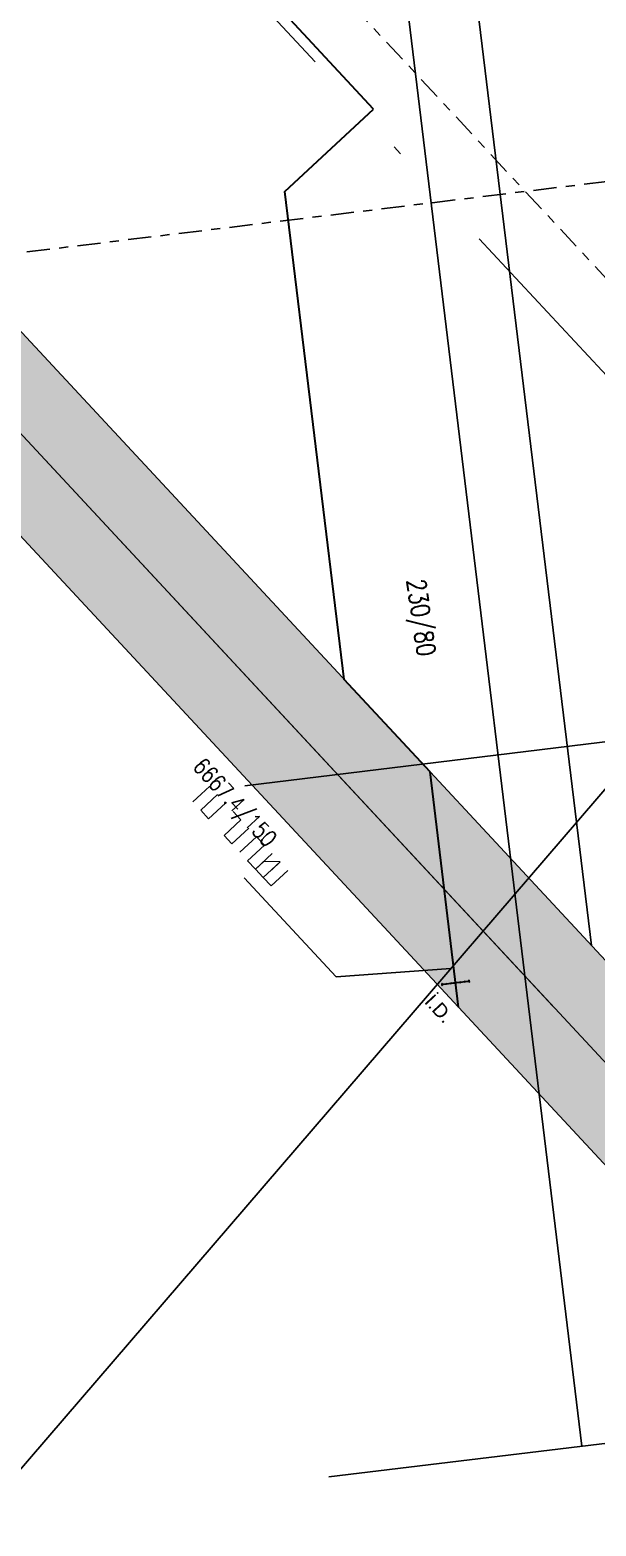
# Model space of a CAD drawing. Header units: inches. Extents: x 400392 to 401495, y 4543971 to 4544133.
# Drawn here: x 400436.44 to 400442.54, y 4544037.14 to 4544053.25 of the extents above; entities that cross this region are included whole.
import ezdxf
from ezdxf.enums import TextEntityAlignment as Align

# ---------------------------------------------------------------- set-up
doc = ezdxf.new("R2010")
doc.units = ezdxf.units.IN
doc.header["$MEASUREMENT"] = 0
for name, pattern in [('ACAD_ISO05W100', [33, 24, -3, 0, -3, 0, -3]), ('AKS', [3, 2.5, -0.25, 0, -0.25]), ('CENTER', [2, 1.25, -0.25, 0.25, -0.25]), ('CONTINU', [0]), ('DASHDOT2', [0.5, 0.25, -0.125, 0, -0.125])]:
    doc.linetypes.add(name, pattern=pattern)
for name, color, linetype in [('aks prota', 2, 'AKS'), ('iderzi_PROTA', 3, 'Continuous'), ('kiriş boyutu prota', 6, 'Continuous'), ('kiriş prota', 6, 'Continuous'), ('kolon tarama prota', 252, 'Continuous'), ('lperde prota', 4, 'Continuous'), ('not çizgisi prota', 4, 'Continuous'), ('perde prota', 1, 'Continuous'), ('PRT-AL-TUNEL_EKSENI', 14, 'DASHDOT2'), ('skesit prota', 7, 'Continuous'), ('st-s_level (kot)', 6, 'Continuous'), ('st_s_su tutucu', 2, 'Continuous'), ('st_s_ölçü', 4, 'Continuous')]:
    doc.layers.add(name, color=color, linetype=linetype)
doc.styles.add('OLCU', font='romanstw.shx')
doc.styles.add('text25_PROTA', font='Arial.ttf', dxfattribs={"height": 25})
doc.styles.add('TKIRIS', font='romanstw.shx')
doc.styles.add('tkolon', font='romanstw.shx')
doc.dimstyles.new('1-50', dxfattribs={"dimtxt": 10, "dimasz": 4, "dimexe": 4, "dimexo": 8, "dimgap": 4, "dimtad": 1, "dimdec": 1, "dimrnd": 0.05, "dimzin": 9, "dimdsep": 46, "dimtxsty": 'OLCU', "dimblk1": 'OBLIQUE', "dimblk2": 'OBLIQUE', "dimsah": 1, "dimcen": 2, "dimdle": 4, "dimclrd": 4, "dimclre": 4, "dimclrt": 3, "dimadec": 1, "dimazin": 0, "dimtfac": 1, "dimtdec": 1, "dimtix": 1, "dimtmove": 2, "dimatfit": 3, "dimldrblk": 'OBLIQUE', "dimfxl": 1, "dimtvp": 1, "dimtolj": 1, "dimtzin": 1, "dimarcsym": 0})

# ---------------------------------------------------------------- blocks, each defined once
blk = doc.blocks.new('_Oblique')
at = {"layer": 'st_s_ölçü', "lineweight": -2}
blk.add_line((-0.5, -0.5), (0.5, 0.5), dxfattribs=at)
blk = doc.blocks.new('D')
at = {"layer": 'st_s_su tutucu', "linetype": 'CONTINU', "ltscale": 0.2}
for p, q in [((-39987.83090962706, 52508.18991963421), (-39992.63090966878, 52508.18991966914)), ((-39992.63090966878, 52508.18991966914), (-39992.63090980848, 52507.38991968935)), ((-39992.63090980848, 52507.38991968935), (-39990.63090962501, 52506.05655179494)), ((-39990.63090962501, 52506.05655179494), (-39990.6309096902, 52498.50671976196)), ((-39989.83090974534, 52506.05655187643), (-39987.83090964103, 52507.38991968935)), ((-39989.83090955907, 52498.50671965136), (-39989.83090974534, 52506.05655187643)), ((-39987.83090964103, 52507.38991968935), (-39987.83090962706, 52508.18991963421)), ((-39990.63090992199, 52478.65671955824), (-39991.93117670823, 52478.6567195757)), ((-39991.93117670823, 52478.6567195757), (-39991.93117659182, 52477.72311959402)), ((-39991.93117659182, 52477.72311959402), (-39990.63090987367, 52477.72311951835)), ((-39990.6309096902, 52498.50671976196), (-39991.53117650332, 52498.50671977942)), ((-39991.53117650332, 52498.50671977942), (-39991.53117639622, 52497.87311976865)), ((-39991.53117639622, 52497.87311976865), (-39990.63090970417, 52497.87311978029)), ((-39990.63090980196, 52488.50671968629), (-39991.53117661508, 52488.50671963972)), ((-39991.53117661508, 52488.50671963972), (-39991.53117662905, 52487.87311965806)), ((-39991.53117662905, 52487.87311965806), (-39990.630909937, 52487.87311964059)), ((-39990.63090970417, 52497.87311978029), (-39990.63090980196, 52488.50671968629)), ((-39990.630909937, 52487.87311964059), (-39990.63090992199, 52478.65671955824)), ((-39990.630909937, 52468.50671965136), (-39990.63090992199, 52477.72311973372)), ((-39988.9306429881, 52498.50671966883), (-39989.83090955907, 52498.50671965136)), ((-39989.83090992229, 52488.50671961062), (-39989.83090981984, 52497.87311973373)), ((-39989.83090981984, 52497.87311973373), (-39988.93064300207, 52497.87311962313)), ((-39988.93064335132, 52488.50671965136), (-39989.83090992229, 52488.50671961062)), ((-39989.83091007002, 52478.65671960481), (-39989.8309099316, 52487.87311978029)), ((-39989.8309099316, 52487.87311978029), (-39988.93064311383, 52487.87311964059)), ((-39988.53064343977, 52478.65671965137), (-39989.83091007002, 52478.65671960481)), ((-39989.83090998934, 52477.72311965805), (-39988.53064344908, 52477.72311964058)), ((-39989.83091007002, 52477.72311968715), (-39989.8309099316, 52468.50671951166)), ((-39988.93064300207, 52497.87311962313), (-39988.9306429881, 52498.50671966883)), ((-39988.93064311383, 52487.87311964059), (-39988.93064335132, 52488.50671965136)), ((-39988.53064344908, 52477.72311964058), (-39988.53064343977, 52478.65671965137)), ((-39992.63090980848, 52448.98991960261), (-39990.63090962501, 52450.32328749701)), ((-39992.63090966878, 52448.18991962282), (-39992.63090980848, 52448.98991960261)), ((-39987.83090962706, 52448.18991965774), (-39992.63090966878, 52448.18991962282)), ((-39991.53117661508, 52467.87311965223), (-39991.53117662905, 52468.5067196339)), ((-39991.53117662905, 52468.5067196339), (-39990.630909937, 52468.50671965136)), ((-39990.63090980196, 52467.87311960567), (-39991.53117661508, 52467.87311965223)), ((-39991.53117650332, 52457.87311951254), (-39991.53117639622, 52458.50671952331)), ((-39991.53117639622, 52458.50671952331), (-39990.63090970417, 52458.50671951166)), ((-39990.6309096902, 52457.87311953), (-39991.53117650332, 52457.87311951254)), ((-39990.63090970417, 52458.50671951166), (-39990.63090980196, 52467.87311960567)), ((-39990.63090962501, 52450.32328749701), (-39990.6309096902, 52457.87311953)), ((-39989.8309099316, 52468.50671951166), (-39988.93064311383, 52468.50671965136)), ((-39988.93064335132, 52467.87311964059), (-39989.83090992229, 52467.87311968134)), ((-39989.83090992229, 52467.87311968134), (-39989.83090981984, 52458.50671955823)), ((-39989.83090981984, 52458.50671955823), (-39988.93064300207, 52458.50671966883)), ((-39988.9306429881, 52457.87311962313), (-39989.83090955907, 52457.87311964059)), ((-39989.83090955907, 52457.87311964059), (-39989.83090974534, 52450.32328741552)), ((-39989.83090974534, 52450.32328741552), (-39987.83090964103, 52448.98991960261)), ((-39988.93064311383, 52468.50671965136), (-39988.93064335132, 52467.87311964059)), ((-39988.93064300207, 52458.50671966883), (-39988.9306429881, 52457.87311962313)), ((-39987.83090964103, 52448.98991960261), (-39987.83090962706, 52448.18991965774))]:
    blk.add_line(p, q, dxfattribs=at)
blk = doc.blocks.new('A$C1a5ef8c2')
at = {"layer": 'kolon tarama prota'}
h = blk.add_hatch(color=256, dxfattribs=at)
h.dxf.hatch_style = 1
h.paths.add_polyline_path([(49.46698631503386, 68.10996946133673), (49.15934189473046, 70.64331035502255), (5.917851615755353, 117.1376346405596), (24.15107000578428, 134.0952213536948), (39.01822296989849, 118.1096892496571), (43.33150017360458, 118.633485974744), (43.15067132003605, 120.1225463924929), (39.59610829496523, 119.6908865701407), (24.43222356081242, 135.99547204189), (4.002231871243566, 116.9948025923222)])
h = blk.add_hatch(color=256, dxfattribs=at)
h.dxf.hatch_style = 1
h.paths.add_polyline_path([(82.33817647589603, 34.96860339213163), (49.15934189473046, 70.64331035502255), (49.46698631503386, 68.10996946133673), (80.55876224674284, 34.67931979056448), (80.3390849167481, 34.47501151636243), (81.0201124958694, 33.7427537497133)])
at = {"layer": 'aks prota', "ltscale": 10}
for p, q in [((50.79683609411586, 63.38048823177814), (43.485778967035, 123.5844080224633)), ((50.79683609394124, 63.38048823084682), (43.4857789662783, 123.584408021532)), ((50.79683609481435, 63.38048823177814), (43.48577896726783, 123.5844080224633)), ((50.79683609411586, 63.38048823177814), (43.48577896750066, 123.5844080224633)), ((50.79683609446511, 63.38048823177814), (43.48577896715142, 123.5844080224633)), ((50.79683609411586, 63.38048823177814), (43.48577896656934, 123.584408021532)), ((50.79683609423228, 63.3804882299155), (43.48577896651113, 123.5844080224633)), ((113.8360783813405, 0), (0.8405137895606458, 121.4956373823807)), ((113.8360783797107, 2.793967723846436e-09), (0.8405137920635752, 121.495637383312)), ((113.8360783794196, 1.862645149230957e-09), (0.8405137920053676, 121.495637383312)), ((111.9793601698475, 1.99638953525573), (0.840513791074045, 121.495637383312)), ((113.8360783815151, 9.313225746154785e-10), (0.8405137899680994, 121.495637383312)), ((101.2901618873002, 13.48968100361526), (17.24272194842342, 103.8595758117735)), ((101.290161887242, 13.48968100361526), (17.24272194877267, 103.8595758108422)), ((47.16274772968609, 70.49427075311542), (93.52216359053273, 76.12407590448856)), ((47.16274772945326, 70.4942707521841), (93.52216359163867, 76.12407590355724)), ((47.16274773038458, 70.49427075311542), (93.52216359140584, 76.12407590448856)), ((47.16274773015175, 70.49427075311542), (93.52216359099839, 76.12407590448856)), ((47.16274773020996, 70.49427075311542), (93.52216359094018, 76.12407590448856)), ((47.16274772968609, 70.4942707521841), (93.52216359099839, 76.12407590448856)), ((47.16274772968609, 70.49427075125277), (93.52216359123122, 76.12407590355724)), ((48.06689199584071, 63.04896866716444), (94.42630785622168, 68.67877381853759)), ((48.06689199659741, 63.04896866623312), (94.42630785779329, 68.67877381760627)), ((48.06689199700486, 63.04896866716444), (94.4263078570948, 68.67877381853759)), ((48.06689199630637, 63.04896866809577), (94.42630785761867, 68.67877381853759)), ((48.06689199636457, 63.04896866716444), (94.42630785703659, 68.67877381853759)), ((48.06689199677203, 63.04896866716444), (94.426307857153, 68.67877381853759)), ((48.06689199589891, 63.0489686653018), (94.42630785738584, 68.67877381667495))]:
    blk.add_line(p, q, dxfattribs=at)
at = {"layer": 'iderzi_PROTA', "linetype": 'ACAD_ISO05W100', "lineweight": 30, "ltscale": 2}
blk.add_lwpolyline([(49.46698631503386, 68.10996946133673), (49.15934189473046, 70.64331035502255), (48.23293681739597, 71.63940410409123), (47.59582114138175, 76.89459313079715), (48.54864273051498, 77.78074688371271), (47.32903002074454, 79.09503590781242), (46.55285629921127, 85.4840705646202), (47.50837869208772, 86.37274273950607), (46.28510709677357, 87.68803473934531), (45.58394649450202, 93.459602705203), (46.53946899727453, 94.34827498253435), (45.31538117263699, 95.66444431338459), (44.85306093009422, 99.47148484084755), (45.80905992269982, 100.3606002712622), (44.58529756084317, 101.6764196576551), (43.79508162901038, 108.1835629846901), (44.75108062155778, 109.0726784160361), (43.52731825975934, 110.3884978024289), (43.02005272218958, 114.5656253639609), (43.81468784582103, 114.6621601190418), (43.15157490689307, 120.1226561227813)], dxfattribs=at)
at = {"layer": 'kiriş prota'}
blk.add_line((47.66752704198007, 95.37416345998645), (50.89779345574789, 68.7740840613842), dxfattribs=at)
at = {"layer": 'perde prota'}
blk.add_lwpolyline([(49.46698631503386, 68.10996946133673), (49.15934189473046, 70.64331035502255), (5.917851615755353, 117.1376346405596), (24.15107000578428, 134.0952213536948), (39.01822296989849, 118.1096892496571), (43.33150017360458, 118.633485974744), (43.15067132003605, 120.1225463924929), (39.59610829496523, 119.6908865701407), (24.43222356081242, 135.99547204189), (4.002231871243566, 116.9948025923222)], close=True, dxfattribs=at)
blk.add_lwpolyline([(82.33817647589603, 34.96860339213163), (81.0201124958694, 33.7427537497133), (80.3390849167481, 34.47501151636243), (80.55876224674284, 34.67931979056448), (49.46698631503386, 68.10996946133673), (49.15934189473046, 70.64331035502255), (82.33817647589603, 34.96860339213163)], dxfattribs=at)
at = {"layer": 'PRT-AL-TUNEL_EKSENI', "ltscale": 10}
blk.add_line((4.538415511138737, 124.934826657176), (117.533980102744, 3.439189274795353), dxfattribs=at)
at = {"layer": 'skesit prota', "linetype": 'CENTER', "ltscale": 0.2}
for points in [[(98.568870913703, 82.77085532899946), (33.680871330027, 74.89097186829895)], [(46.81800741900224, 80.51629749406129), (100.5956440005102, 22.69324703048915)]]:
    blk.add_lwpolyline(points, dxfattribs=at)
at = {"layer": 'st_s_ölçü', "color": 6, "lineweight": 0}
for points in [[(46.69395381689537, 70.4046234767884), (46.78457776189316, 70.48890719376504), (46.69395381689537, 70.4046234767884), (46.60332987003494, 70.32033975794911)], [(46.86886147980113, 70.39828324690461), (46.68761358794291, 70.22971581295133), (46.77189730491955, 70.1390918660909), (46.95314519677777, 70.30765930004418)], [(47.12171263166238, 70.12641140818596), (46.94046473980416, 69.95784397423267)], [(47.12171263166238, 70.12641140818596), (46.94046473980416, 69.95784397423267), (47.0247484567808, 69.86722002737224), (47.20599634863902, 70.03578746225685)], [(47.03742891422007, 70.21703535504639), (47.12171263166238, 70.12641140818596)], [(47.29028006608132, 69.94516351632774), (47.1090321742231, 69.77659608237445)], [(47.29028006608132, 69.94516351632774), (47.37456378352363, 69.8545395694673)], [(47.37456378352363, 69.8545395694673), (47.19331589166541, 69.68597213551402), (47.27759960910771, 69.59534818958491), (47.45884750096593, 69.76391562446952)], [(47.45250727294479, 69.58900796063244), (47.54313121840823, 69.67329167760909), (47.36822355550248, 69.67963190749288), (47.27759960910771, 69.59534818958491), (47.36188332655001, 69.5047242436558)], [(47.54313121840823, 69.67329167760909), (47.36188332655001, 69.5047242436558), (47.44616704352666, 69.41410029679537), (47.62741493538488, 69.58266773167998)]]:
    blk.add_lwpolyline(points, dxfattribs=at)
at = {"layer": 'st_s_ölçü', "xscale": 0.005000000000122139, "yscale": 0.005000000000122139, "zscale": 0.005000000000122139, "rotation": 276.9239943710762}
blk.add_blockref('D', (-186.9374193800613, -161.753675352782), dxfattribs=at)
at = {"layer": 'iderzi_PROTA', "linetype": 'ACAD_ISO05W100', "style": 'text25_PROTA'}
blk.add_text('İ.D.', height=0.1500000000036642, rotation=312.9239939495117, dxfattribs=at).set_placement((49.08902432600735, 68.1606077235192))
at = {"layer": 'kiriş boyutu prota', "ltscale": 0.05, "style": 'TKIRIS', "width": 0.8}
blk.add_text('230/80', height=0.2000000000048856, rotation=278.1611434776731, dxfattribs=at).set_placement((49.00621395249618, 72.71973551157862), align=Align.MIDDLE_LEFT)
at = {"layer": 'lperde prota', "style": 'tkolon', "width": 0.8}
blk.add_text('6667.4/150', height=0.180000000004397, rotation=312.5635096644662, dxfattribs=at).set_placement((46.65792052645702, 70.75161374174058), align=Align.MIDDLE_LEFT)
at = {"layer": 'st-s_level (kot)', "color": 6, "style": 'OLCU', "width": 0.8}
for tag, p, rotation in [('D=60', (41.41703286580741, 99.58001939486712), 312.9239939495117), ('D=60', (34.91377208690392, 96.88071346003562), 312.9239939495117), ('D=60', (41.72404787596315, 89.55813579354435), 312.9239939495117), ('D=60', (74.07240101491334, 82.3654021685943), 276.923994085215), ('D=90', (58.45173784665531, 80.89350863266736), 312.9239939495117), ('D=60', (82.06995531456778, 73.76825603935868), 276.923994085215), ('D=60', (66.16953595646191, 72.69707751180977), 312.9239939495117), ('D=60', (59.52860149176558, 70.14633769541979), 312.9239939495117), ('D=60', (74.28302203526255, 63.91414567641914), 312.9239939495117), ('D=60', (67.52317142457468, 61.55037755891681), 312.9239939495117), ('D=60', (81.90516735991696, 55.7777361664921), 312.9239939495117), ('D=60', (75.51774133963045, 52.95441743545234), 312.9239939495117), ('D=60', (83.51231125422055, 44.35845731198788), 312.9239939495117), ('D=60', (93.86754728655796, 42.95339011400938), 312.9239939495117), ('D=60', (102.2343588467338, 34.1871841000393), 312.9239939495117), ('D=60', (95.21837176603731, 31.80971260089427), 312.9239939495117), ('D=60', (99.28763992898166, 27.66433198004961), 312.9239939495117), ('+22.51', (112.2286650243332, 23.93479506019503), 312.9239939495117), ('+20.81', (108.5519845855888, 21.49965451750904), 312.9239939495117), ('D=80', (97.11668090563035, 17.52580411545932), 312.9239939495117)]:
    blk.add_attdef(tag, p, '', height=0.2000000000048856, rotation=rotation, dxfattribs=at)
at = {"layer": 'not çizgisi prota'}
blk.add_leader([(49.38343847187934, 68.52659803442657), (48.14855490083573, 68.43383996468037), (47.15682967670728, 69.50016755610704)], dimstyle='1-50', override={"dimasz": 12, "dimgap": 4, "dimtad": 0}, dxfattribs=at)

msp = doc.modelspace()

# ---------------------------------------------------------------- hatches: boundary and pattern name
at = {"layer": 'kolon tarama prota'}
h = msp.add_hatch(color=256, dxfattribs=at)
h.dxf.hatch_style = 1
h.paths.add_polyline_path([(400441.0592837702, 4544042.730103491), (400440.7516393499, 4544045.263444385), (400397.5101490709, 4544091.75776867), (400415.743367461, 4544108.715355383), (400430.6105204251, 4544092.729823279), (400434.9237976288, 4544093.253620004), (400434.7429687752, 4544094.742680422), (400431.1884057501, 4544094.3110206), (400416.024521016, 4544110.615606071), (400395.5945293264, 4544091.614936622)])
h = msp.add_hatch(color=256, dxfattribs=at)
h.dxf.hatch_style = 1
h.paths.add_polyline_path([(400473.9304739311, 4544009.588737422), (400440.7516393499, 4544045.263444385), (400441.0592837702, 4544042.730103491), (400472.1510597019, 4544009.29945382), (400471.9313823719, 4544009.095145546), (400472.612409951, 4544008.362887779)])

# ---------------------------------------------------------------- linework, layer by layer
at = {"layer": 'aks prota', "ltscale": 10}
for p, q in [((400442.3891335493, 4544038.000622261), (400435.0780764222, 4544098.204542052)), ((400442.3891335491, 4544038.00062226), (400435.0780764215, 4544098.204542051)), ((400442.38913355, 4544038.000622261), (400435.0780764224, 4544098.204542052)), ((400442.3891335493, 4544038.000622261), (400435.0780764227, 4544098.204542052)), ((400442.3891335496, 4544038.000622261), (400435.0780764223, 4544098.204542052)), ((400442.3891335493, 4544038.000622261), (400435.0780764217, 4544098.204542051)), ((400442.3891335494, 4544038.000622259), (400435.0780764217, 4544098.204542052)), ((400505.4283758365, 4543974.62013403), (400392.4328112447, 4544096.115771412)), ((400505.4283758349, 4543974.620134032), (400392.4328112472, 4544096.115771413)), ((400505.4283758346, 4543974.620134031), (400392.4328112472, 4544096.115771413)), ((400503.571657625, 4543976.616523565), (400392.4328112463, 4544096.115771413)), ((400505.4283758367, 4543974.62013403), (400392.4328112451, 4544096.115771413)), ((400492.8824593425, 4543988.109815033), (400408.8350194036, 4544078.479709841)), ((400492.8824593424, 4543988.109815033), (400408.835019404, 4544078.47970984)), ((400438.7550451849, 4544045.114404783), (400485.1144610457, 4544050.744209934)), ((400438.7550451846, 4544045.114404782), (400485.1144610468, 4544050.744209933)), ((400438.7550451856, 4544045.114404783), (400485.1144610466, 4544050.744209934)), ((400438.7550451853, 4544045.114404783), (400485.1144610462, 4544050.744209934)), ((400438.7550451854, 4544045.114404783), (400485.1144610461, 4544050.744209934)), ((400438.7550451849, 4544045.114404782), (400485.1144610462, 4544050.744209934)), ((400438.7550451849, 4544045.114404781), (400485.1144610464, 4544050.744209933)), ((400439.659189451, 4544037.669102697), (400486.0186053114, 4544043.298907848)), ((400439.6591894518, 4544037.669102696), (400486.018605313, 4544043.298907847)), ((400439.6591894522, 4544037.669102697), (400486.0186053123, 4544043.298907848)), ((400439.6591894515, 4544037.669102698), (400486.0186053128, 4544043.298907848)), ((400439.6591894515, 4544037.669102697), (400486.0186053122, 4544043.298907848)), ((400439.659189452, 4544037.669102697), (400486.0186053123, 4544043.298907848)), ((400439.6591894511, 4544037.669102695), (400486.0186053126, 4544043.298907846))]:
    msp.add_line(p, q, dxfattribs=at)
at = {"layer": 'iderzi_PROTA', "linetype": 'ACAD_ISO05W100', "lineweight": 30, "ltscale": 2}
msp.add_lwpolyline([(400441.0592837702, 4544042.730103491), (400440.7516393499, 4544045.263444385), (400439.8252342726, 4544046.259538134), (400439.1881185966, 4544051.51472716), (400440.1409401857, 4544052.400880913), (400438.9213274759, 4544053.715169937), (400438.1451537544, 4544060.104204594), (400439.1006761473, 4544060.992876769), (400437.877404552, 4544062.308168769), (400437.1762439497, 4544068.079736735), (400438.1317664525, 4544068.968409012), (400436.9076786278, 4544070.284578343), (400436.4453583853, 4544074.09161887), (400437.4013573779, 4544074.980734301), (400436.177595016, 4544076.296553687), (400435.3873790842, 4544082.803697014), (400436.3433780767, 4544083.692812446), (400435.1196157149, 4544085.008631832), (400434.6123501774, 4544089.185759393), (400435.406985301, 4544089.282294149), (400434.7438723621, 4544094.742790152)], dxfattribs=at)
at = {"layer": 'kiriş prota'}
msp.add_line((400439.2598244972, 4544069.99429749), (400442.4900909109, 4544043.394218091), dxfattribs=at)
at = {"layer": 'perde prota'}
msp.add_lwpolyline([(400441.0592837702, 4544042.730103491), (400440.7516393499, 4544045.263444385), (400397.5101490709, 4544091.75776867), (400415.743367461, 4544108.715355383), (400430.6105204251, 4544092.729823279), (400434.9237976288, 4544093.253620004), (400434.7429687752, 4544094.742680422), (400431.1884057501, 4544094.3110206), (400416.024521016, 4544110.615606071), (400395.5945293264, 4544091.614936622)], close=True, dxfattribs=at)
msp.add_lwpolyline([(400473.9304739311, 4544009.588737422), (400472.612409951, 4544008.362887779), (400471.9313823719, 4544009.095145546), (400472.1510597019, 4544009.29945382), (400441.0592837702, 4544042.730103491), (400440.7516393499, 4544045.263444385), (400473.9304739311, 4544009.588737422)], dxfattribs=at)
at = {"layer": 'PRT-AL-TUNEL_EKSENI', "ltscale": 10}
msp.add_line((400396.1307129663, 4544099.554960687), (400509.1262775579, 4543978.059323304), dxfattribs=at)
at = {"layer": 'skesit prota', "linetype": 'CENTER', "ltscale": 0.2}
for points in [[(400490.1611683689, 4544057.390989359), (400425.2731687852, 4544049.511105898)], [(400438.4103048742, 4544055.136431524), (400492.1879414557, 4543997.31338106)]]:
    msp.add_lwpolyline(points, dxfattribs=at)
at = {"layer": 'st_s_ölçü', "color": 6, "lineweight": 0}
for points in [[(400438.2862512721, 4544045.024757506), (400438.3768752171, 4544045.109041223), (400438.2862512721, 4544045.024757506), (400438.1956273252, 4544044.940473787)], [(400438.461158935, 4544045.018417276), (400438.2799110431, 4544044.849849842), (400438.3641947601, 4544044.759225896), (400438.545442652, 4544044.92779333)], [(400438.6297263694, 4544044.837169385), (400438.7140100868, 4544044.746545438)], [(400438.7140100868, 4544044.746545438), (400438.532762195, 4544044.577978004)], [(400438.7140100868, 4544044.746545438), (400438.532762195, 4544044.577978004), (400438.617045912, 4544044.487354057), (400438.7982938038, 4544044.655921492)], [(400438.8825775213, 4544044.565297546), (400438.7013296294, 4544044.396730112)], [(400438.8825775213, 4544044.565297546), (400438.9668612387, 4544044.474673599)], [(400438.9668612387, 4544044.474673599), (400438.7856133468, 4544044.306106165), (400438.8698970643, 4544044.215482219), (400439.0511449561, 4544044.384049654)], [(400439.0448047281, 4544044.20914199), (400439.1354286736, 4544044.293425707), (400438.9605210107, 4544044.299765937), (400438.8698970643, 4544044.215482219), (400438.9541807817, 4544044.124858273)], [(400439.1354286736, 4544044.293425707), (400438.9541807817, 4544044.124858273), (400439.0384644987, 4544044.034234326), (400439.2197123906, 4544044.202801761)]]:
    msp.add_lwpolyline(points, dxfattribs=at)

# ---------------------------------------------------------------- block references
msp.add_blockref('A$C1a5ef8c2', (400391.5922974552, 4543974.62013403))
at = {"layer": 'st_s_ölçü', "xscale": 0.005000000000122139, "yscale": 0.005000000000122139, "zscale": 0.005000000000122139, "rotation": 276.9239943710762}
msp.add_blockref('D', (400204.6548780751, 4543812.866458677), dxfattribs=at)

# ---------------------------------------------------------------- texts
at = {"layer": 'iderzi_PROTA', "linetype": 'ACAD_ISO05W100', "style": 'text25_PROTA'}
msp.add_text('İ.D.', height=0.1500000000036642, rotation=312.9239939495117, dxfattribs=at).set_placement((400440.6813217812, 4544042.780741753))
at = {"layer": 'kiriş boyutu prota', "ltscale": 0.05, "style": 'TKIRIS', "width": 0.8}
msp.add_text('230/80', height=0.2000000000048856, rotation=278.1611434776731, dxfattribs=at).set_placement((400440.5985114077, 4544047.339869541), align=Align.MIDDLE_LEFT)
at = {"layer": 'lperde prota', "style": 'tkolon', "width": 0.8}
msp.add_text('6667.4/150', height=0.180000000004397, rotation=312.5635096644662, dxfattribs=at).set_placement((400438.2502179816, 4544045.371747771), align=Align.MIDDLE_LEFT)

# ---------------------------------------------------------------- leaders
at = {"layer": 'not çizgisi prota'}
msp.add_leader([(400440.9757359271, 4544043.146732064), (400439.740852356, 4544043.053973994), (400438.7491271319, 4544044.120301586)], dimstyle='1-50', override={"dimasz": 12, "dimgap": 4, "dimtad": 0}, dxfattribs=at)

doc.saveas('drawing.dxf')
